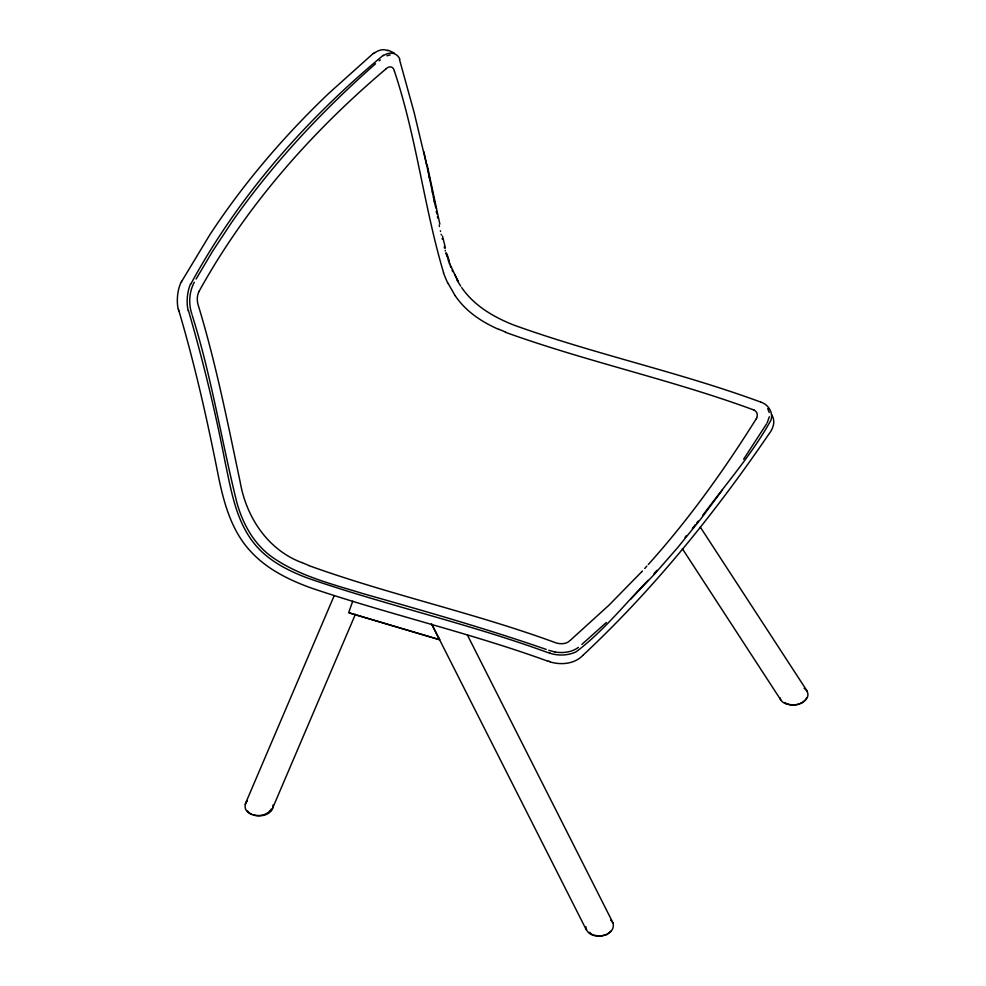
<?xml version="1.0" encoding="UTF-8"?>
<svg xmlns="http://www.w3.org/2000/svg" width="986" height="986" viewBox="0 0 986 986"><rect width="100%" height="100%" fill="white"/><g stroke="black" fill="none" stroke-linecap="round" stroke-linejoin="round"><path stroke-width="1.48" d="M585.894 926.766C586.867 941.519 616.977 937.501 612.972 922.834L467.327 634.898M769.339 416.77L767.12 422.957M806.56 697.866L806.092 699.049M246.66 801.643C238.587 815.36 264.519 820.635 271.138 810.677M352.729 601.226L348.613 612.75L439.559 639.717A13.484 8.788 -12.6 0 1 439.288 638.386M190.631 284.387C238.464 196.017 306.239 119.17 383.344 55.216M245.132 804.293L334.217 595.63M272.715 807.928L355.367 614.352M181.338 282.292L182.09 280.764M194.291 282.255C189.152 291.905 188.326 303.787 191.9 314.115M199.246 291.018C246.401 205.729 311.872 131.545 386.105 68.81M182.25 280.455L209.673 235.013A1019.093 697.62 -8.5 0 1 328.769 93.362L372.844 53.811M196.078 279.063L212.693 251.097L231.858 222.084C272.839 163.503 321.978 110.962 375.555 63.757M755.917 419.321L756.447 418.458A12.67 9.774 -17.7 0 0 756.78 417.805M755.843 419.432C723.872 470.495 688.647 519.659 648.32 564.473M766.479 424.017L743.617 459.242M805.759 699.616L802.986 702.352M768.907 434.062C772.839 429.083 775.538 422.131 772.408 416.03M768.624 434.469C714.283 513.891 653.508 589.381 583.059 655.172M611.098 931.129L606.895 934.592L600.794 936.158M722.442 489.919L700.516 519.326L677.912 547.304L654.642 573.988L630.793 599.057M702.611 515.567C725.684 484.163 752.158 454.25 770.99 420.11C773.455 412.542 768.242 404.408 760.909 402.165M696.769 522.925L698.236 521.089M695.303 524.749L692.382 528.385M685.036 537.382L686.502 535.595M269.844 810.973C265.789 815.373 259.022 816.42 253.427 814.904M656.959 570.339L653.989 573.692M646.865 566.087L644.684 568.503M648.048 580.335C624.619 604.467 603.025 631.521 576.132 651.832C567.973 655.641 558.322 655.937 549.781 653.213M642.391 571.017L641.763 571.695M641.553 571.929L608.892 605.256L570.278 640.321M582.763 655.456C574.444 664.145 560.775 665.23 549.757 661.803M606.353 622.486L581.826 644.437M569.514 640.986C566.137 644.326 558.914 644.462 554.144 642.169M373.127 53.577L374.581 52.48M379.142 60.873L380.362 59.936M578.412 647.383C571.855 652.301 563.043 653.274 555.13 652.042M802.555 702.636L798.401 704.386M386.931 55.795L390.148 54.933M797.834 704.522L792.35 704.978L786.113 703.881A14.987 9.996 -11.7 0 1 781.997 701.416A13.557 9.034 -11.7 0 1 779.938 697.62M600.129 936.195L593.782 935.184M554.908 652.005L548.795 650.304M548.13 652.683C469.324 623.83 387.202 605.54 307.94 578.203C287.394 570.487 266.812 559.986 253.18 542.214C235.506 519.228 231.069 489.734 225.116 462.175C215.293 411.063 202.931 360.469 188.437 310.491M548.093 661.273C470.088 632.852 388.952 614.389 310.417 587.73C288.479 579.706 266.75 568.971 250.764 551.507C232.228 531.787 224.488 505.091 219.003 479.245C207.873 422.661 195.314 366.324 178.959 311.009M546.232 649.417C485.987 628.575 424.67 611.073 363.353 593.72C332.27 584.119 299.559 576.194 272.506 557.324C254.068 544.506 242.901 524.034 236.936 502.823C221.505 440.841 211.694 377.478 192.553 316.383L192.221 315.249M553.232 641.861C472.972 612.577 389.1 594.57 308.803 565.582M387.954 50.126L394.326 53.047M505.436 332.294C587.126 361.788 672.526 379.943 754.068 410.065M251.972 814.387L251.085 813.98M593.301 934.987L591.945 934.321M498.965 329.534C484.619 323.186 470.803 314.731 460.524 302.677A54.279 31.244 40.1 0 1 455.175 295.677M301.913 562.624C267.785 549.929 246.266 517.095 240.202 482.166C227.84 423.549 216.217 364.684 198.864 307.262C197.126 302.579 196.547 297.328 198.494 292.608A9.293 4.018 -84.9 0 1 198.95 291.548M250.801 813.832L249.507 813.006M804.108 688.314L804.749 688.721M591.119 933.804L590.367 933.237M610.728 920.197L612.972 922.834M805.352 689.165C814.855 699.012 795.714 708.478 787.296 703.905A13.496 9.244 -8.5 0 1 784.659 702.488M249.051 812.637L248.423 812.045M590.01 932.929L589.369 932.275M248.053 811.626L247.585 810.96M461.67 287.555C474.093 305.759 493.838 317.196 513.94 325.121C594.706 354.22 679.132 372.042 759.762 401.733A63.005 49.583 -21.7 0 1 760.872 402.214M455.162 295.677L448.001 283.228M460.684 286.113L457.122 280.307M700.294 527.091L807.078 690.976M780.924 700.134L682.361 548.697M771.557 414.514L772.211 415.648M458.12 281.54L449.936 264.211L446.14 252.921M454.509 274.059L458.096 281.158M586.374 929.958L431.523 623.781M431.93 624.569L439.559 639.717L349.697 612.984A12.806 8.356 -12.6 0 0 350.289 612.774M452.106 270.176L452.734 271.618M450.331 265.875L450.898 267.305M399.466 59.419L414.095 112.342L426.963 166.203M767.724 408.598L769.203 412.493M449.259 263.028L449.789 264.445M443.601 272.789C423.906 206.53 416.474 137.054 394.449 71.275M448.26 260.193L448.753 261.61M446.868 255.966L446.005 253.168M447.065 254.092L448.913 260.23M394.425 71.202L394.018 69.821A8.923 5.657 -67.5 0 0 386.66 68.244A20.127 12.917 -68.2 0 0 386.081 68.749M445.179 250.296L445.376 251.011M178.922 310.873L178.552 309.431M444.587 248.152L444.218 246.771M442.492 235.974L445.413 248.004M442.147 238.538L442.32 239.253M441.161 234.261L441.321 234.976M427.111 164.687L439.855 224.069M423.931 151.832L435.812 208.021M440.372 230.749L440.532 231.451M427.579 169.013L428.183 171.835M439.164 225.116L439.46 226.521M428.787 174.645L429.97 180.265M437.402 216.698L437.685 218.103M432.287 191.481L432.854 194.279M436.823 213.888L436.256 211.09M433.421 197.089L433.988 199.887M434.271 201.292L434.555 202.685M308.791 565.459A161.494 93.091 40.1 0 1 301.913 562.501M198.987 291.659A18.956 8.258 -85.1 0 1 199.283 291.116M447.829 283.216A122.091 70.45 40 0 1 443.466 272.765M505.424 332.011A162.752 93.35 40 0 1 498.965 329.262M754.043 410.09A8.566 6.606 -19.2 0 1 756.644 417.768M271.236 808.902A11.918 8.159 -8.5 0 1 270.102 811.047M246.5 801.569A14.1 9.86 -5.4 0 1 247.301 800.78M273.023 805.02A13.668 9.552 -5.4 0 1 271.36 810.763M383.394 55.623A22.012 14.05 -65.3 0 1 399.835 59.037M188.166 310.738A22.012 9.724 -85.7 0 1 190.495 284.091M549.991 653.04A67.948 36.248 0.2 0 1 548.339 652.498M374.668 52.899A22.111 14.112 -65.3 0 1 387.806 50.754M178.306 309.764A22.111 9.786 -85.7 0 1 181.227 282.033M549.954 661.618A68.096 36.309 0.2 0 1 548.302 661.088"/></g></svg>
